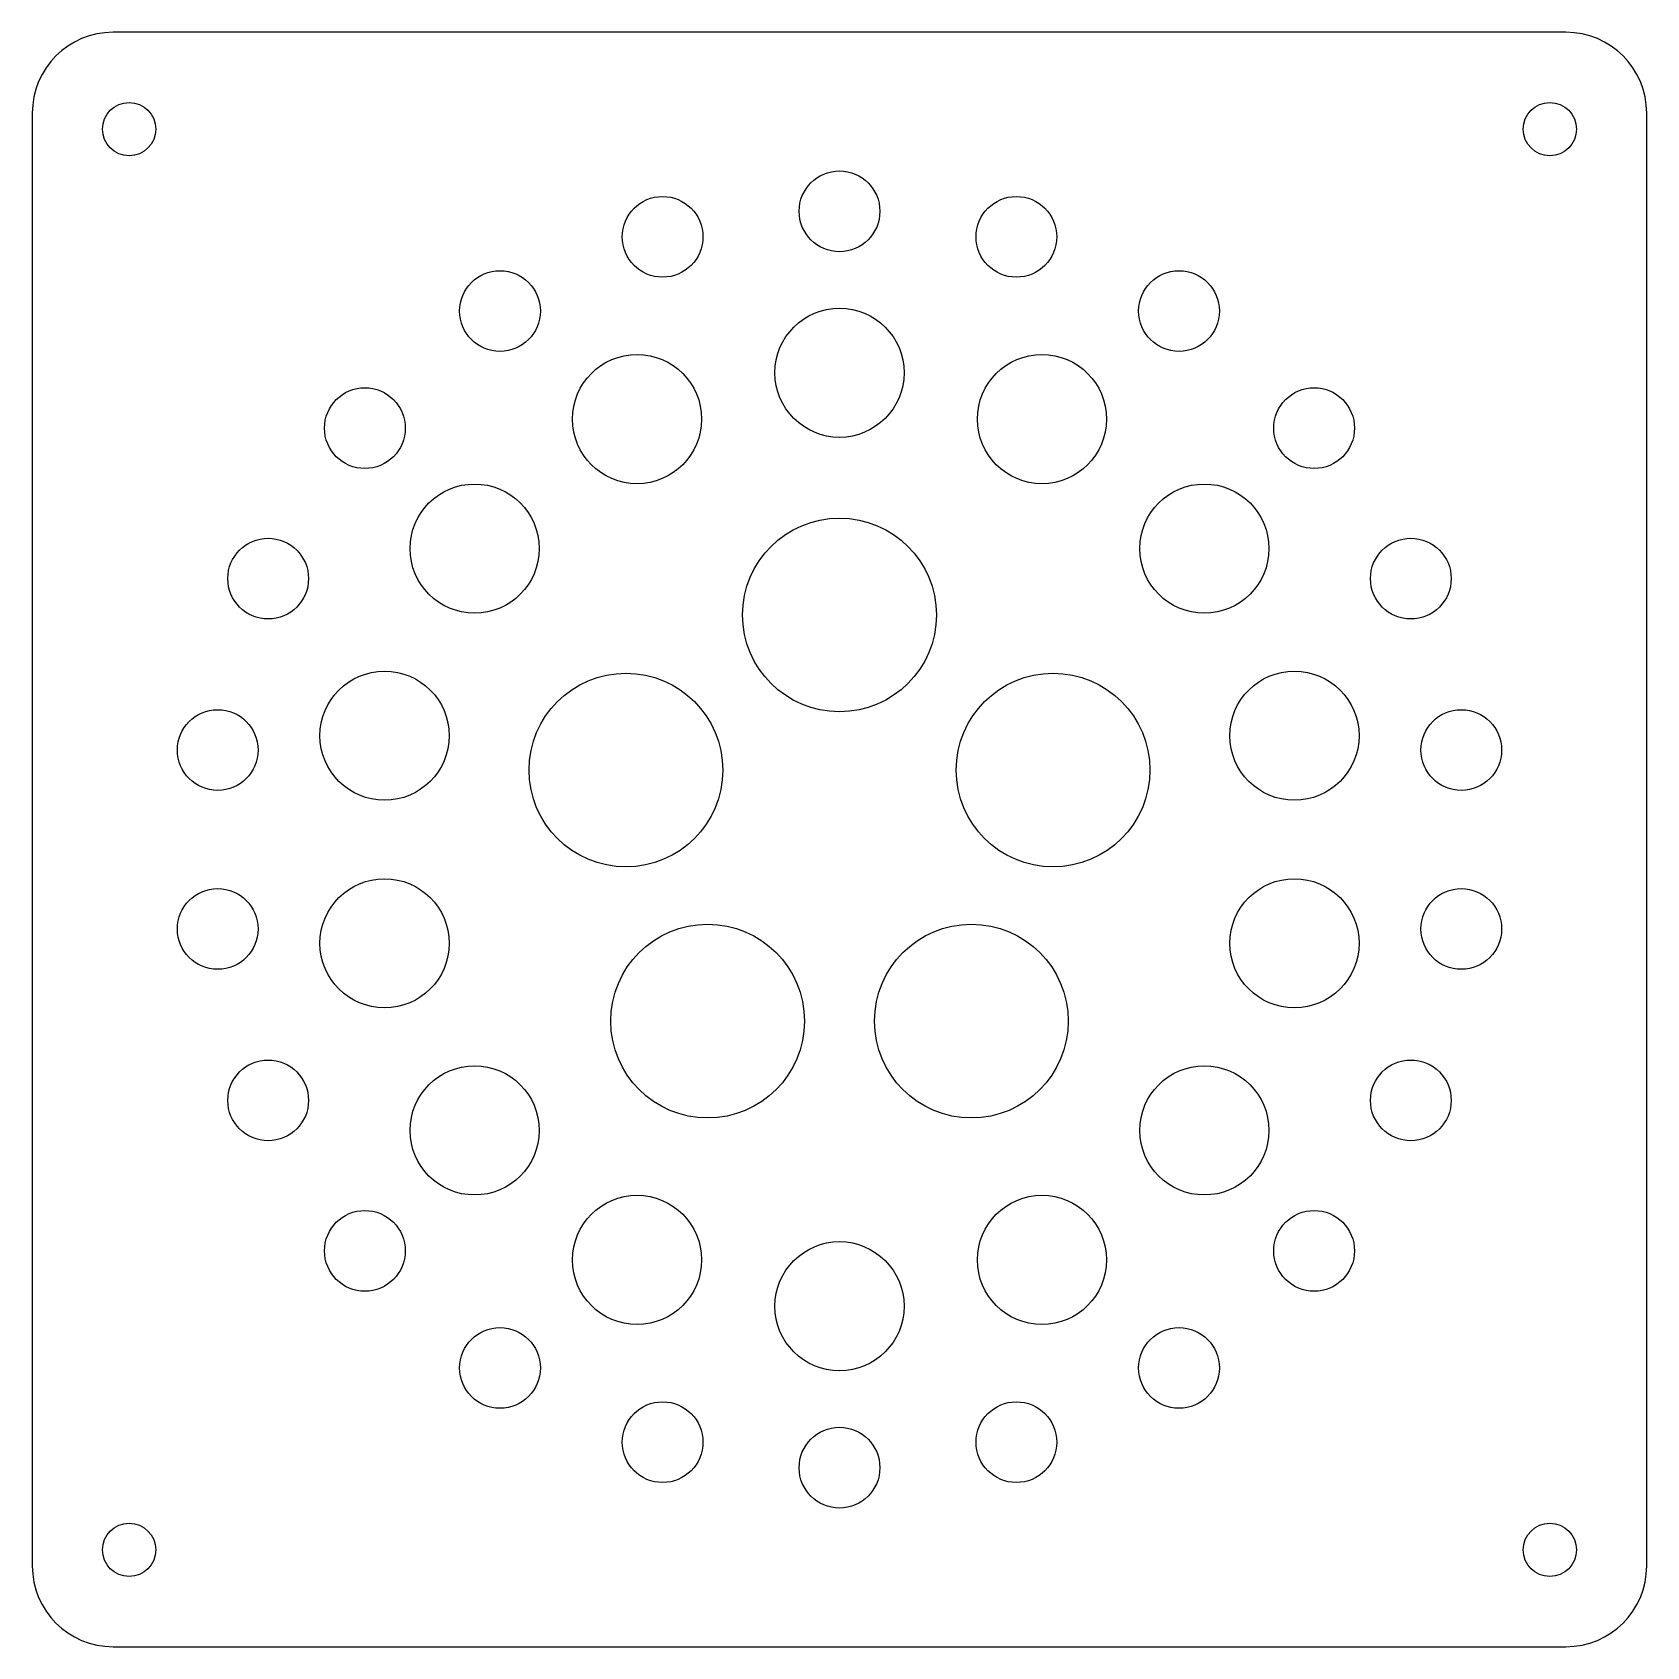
# Model space of a CAD drawing. Header units: millimetres. Extents: x 0 to 100, y -100 to 0.
import ezdxf

# ---------------------------------------------------------------- set-up
doc = ezdxf.new("R2010")
doc.units = ezdxf.units.MM
doc.layers.get('0').update_dxf_attribs({"linetype": 'CONTINUOUS'})

msp = doc.modelspace()

# ---------------------------------------------------------------- linework, layer by layer
msp.add_lwpolyline([(0, -95, 0.41421), (5, -100), (95, -100, 0.41421), (100, -95), (100, -5, 0.41421), (95, 0), (5, 0, 0.41421), (0, -5)], format="xyb", close=True)
for centre, radius in [((6, -6), 1.65), ((94, -6), 1.65), ((50, -11.09), 2.5), ((39.04, -12.67), 2.5), ((60.96, -12.67), 2.5), ((28.97, -17.27), 2.5), ((71.03, -17.27), 2.5), ((50, -21.09), 4), ((37.46, -23.96), 4), ((62.54, -23.96), 4), ((20.6, -24.52), 2.5), ((79.4, -24.52), 2.5), ((27.4, -31.98), 4), ((72.6, -31.98), 4), ((50, -36.09), 6), ((14.61, -33.84), 2.5), ((85.39, -33.84), 2.5), ((21.82, -43.57), 4), ((36.77, -45.7), 6), ((63.23, -45.7), 6), ((78.18, -43.57), 4), ((11.49, -44.46), 2.5), ((88.51, -44.46), 2.5), ((21.82, -56.43), 4), ((78.18, -56.43), 4), ((11.49, -55.54), 2.5), ((88.51, -55.54), 2.5), ((41.83, -61.25), 6), ((58.17, -61.25), 6), ((14.61, -66.16), 2.5), ((85.39, -66.16), 2.5), ((27.4, -68.02), 4), ((72.6, -68.02), 4), ((20.6, -75.48), 2.5), ((37.46, -76.04), 4), ((62.54, -76.04), 4), ((79.4, -75.48), 2.5), ((50, -78.91), 4), ((28.97, -82.73), 2.5), ((71.03, -82.73), 2.5), ((39.04, -87.33), 2.5), ((60.96, -87.33), 2.5), ((50, -88.91), 2.5), ((6, -94), 1.65), ((94, -94), 1.65)]:
    msp.add_circle(centre, radius)

doc.saveas('drawing.dxf')
